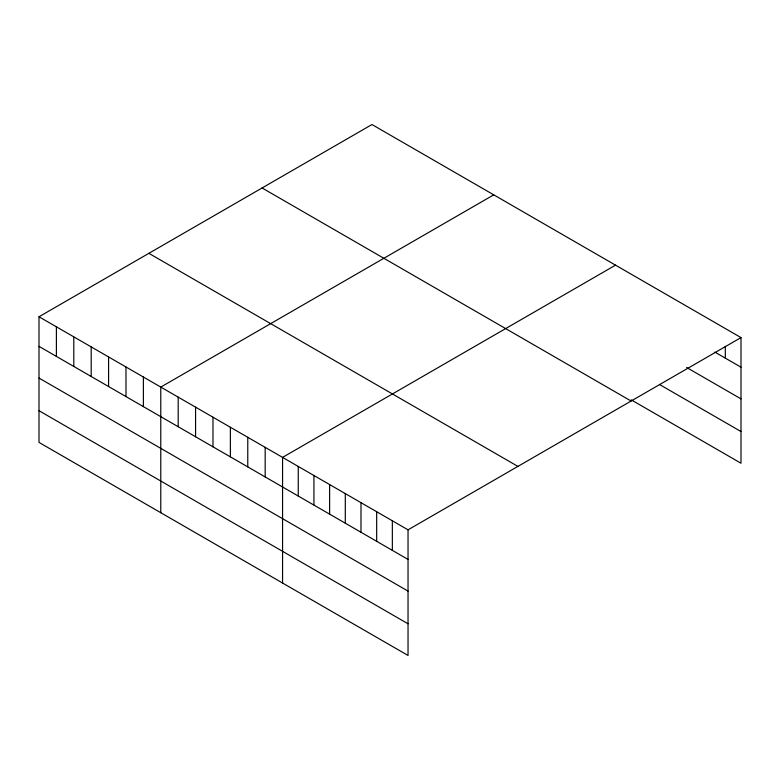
<?xml version="1.0" encoding="UTF-8"?>
<svg xmlns="http://www.w3.org/2000/svg" width="780" height="780" viewBox="0 0 780 780"><rect width="100%" height="100%" fill="white"/><g stroke="black" fill="none" stroke-linecap="round" stroke-linejoin="round"><path stroke-width="1.17" d="M39 316.768L408.037 529.834L408.037 655.463L39 442.406L39 316.768L371.962 124.537L741 337.594L741 463.232L631.215 399.848M493.75 194.844L160.778 387.085L160.778 512.713M615.527 265.151L282.565 457.392L282.565 583.021M408.037 529.834L741 337.594M714.86 352.102L741 367.185M686.624 367.487L741 398.882M659.441 384.452L741 431.535M262.09 187.97L631.117 401.037M148.882 253.334L517.91 466.391M39 346.359L408.037 559.426M39 378.056L408.037 591.113M39 410.709L408.037 623.776M725.312 346.3L725.312 358.137M392.35 520.777L392.35 550.368M376.672 511.719L376.672 541.31M360.984 502.671L360.984 532.262M345.296 493.613L345.296 523.204M329.618 484.555L329.618 514.147M313.93 475.498L313.93 505.089M298.252 466.45L298.252 496.041M265.171 447.349L265.171 476.941M247.767 437.297L247.767 466.898M230.373 427.255L230.373 456.846M212.979 417.212L212.979 446.803M195.575 407.17L195.575 436.761M178.181 397.127L178.181 426.719M143.383 377.032L143.383 406.624M125.989 366.99L125.989 396.581M108.586 356.947L108.586 386.539M91.192 346.905L91.192 376.496M73.798 336.863L73.798 366.454M56.394 326.81L56.394 356.411"/></g></svg>
